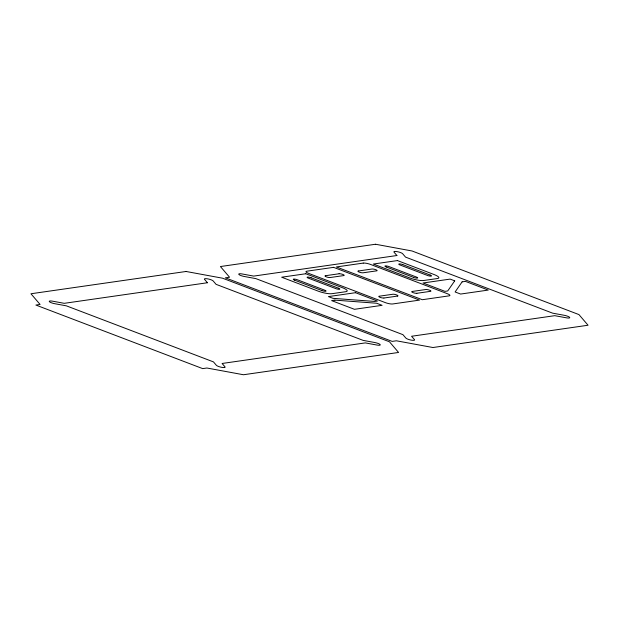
<?xml version="1.0" encoding="UTF-8"?>
<svg xmlns="http://www.w3.org/2000/svg" width="619" height="619" viewBox="0 0 619 619"><rect width="100%" height="100%" fill="white"/><g stroke="black" fill="none" stroke-linecap="round" stroke-linejoin="round"><path stroke-width="0.93" d="M325.416 275.718L339.019 273.768M358.347 270.99L371.949 269.033A2.855 0.627 14.3 0 1 375.865 269.745A2.855 0.627 14.3 0 1 376.7 270.843L363.098 272.793A2.855 0.627 14.3 0 1 359.291 272.128A2.855 0.627 14.3 0 1 358.285 270.998M383.95 298.025L397.545 296.068M416.881 293.29L430.476 291.34A2.855 0.627 14.3 0 0 429.54 290.195A2.855 0.627 14.3 0 0 425.725 289.53L412.13 291.479A2.855 0.627 14.3 0 0 412.966 292.578A2.855 0.627 14.3 0 0 416.819 293.298M402.892 264.638L430.104 275.014M386.333 267.021L413.546 277.389M311.233 277.807L338.454 288.183M294.683 280.19L321.895 290.559M321.996 290.597A2.747 0.596 14.3 0 0 325.687 291.27A2.747 0.596 14.3 0 0 324.642 290.164L297.422 279.796A2.747 0.596 14.3 0 0 293.692 279.076A2.747 0.596 14.3 0 0 294.574 280.152M311.133 277.769A2.747 0.596 14.3 0 0 307.45 277.103A2.747 0.596 14.3 0 0 308.494 278.202L335.715 288.578A2.747 0.596 14.3 0 0 339.436 289.29A2.747 0.596 14.3 0 0 338.554 288.222M383.888 298.033A2.855 0.627 14.3 0 1 380.035 297.313A2.855 0.627 14.3 0 1 379.199 296.215L392.794 294.257A2.855 0.627 14.3 0 1 396.609 294.93A2.855 0.627 14.3 0 1 397.607 296.06M325.362 275.726A2.855 0.627 14.3 0 0 326.36 276.855A2.855 0.627 14.3 0 0 330.175 277.529L343.769 275.579A2.855 0.627 14.3 0 0 342.934 274.48A2.855 0.627 14.3 0 0 339.08 273.753M430.205 275.053A2.747 0.596 14.3 0 1 431.087 276.12A2.747 0.596 14.3 0 1 427.365 275.409L400.145 265.033A2.747 0.596 14.3 0 1 399.1 263.934A2.747 0.596 14.3 0 1 402.783 264.599M386.225 266.982A2.747 0.596 14.3 0 1 385.343 265.907A2.747 0.596 14.3 0 1 389.072 266.627L416.293 276.995A2.747 0.596 14.3 0 1 417.338 278.101A2.747 0.596 14.3 0 1 413.647 277.428M454.717 280.84L447.707 290.961L444.968 291.356L423.032 282.991L450.145 279.099L454.717 280.84M462.122 281.846L455.112 291.967L460.598 294.056L488.267 290.079L465.411 281.366L462.122 281.846M186.064 271.478L30.95 293.762L40.08 304.447L35.871 305.051L202.692 368.622L206.893 368.011L243.468 374.75L398.582 352.459L389.467 341.804L222.546 278.194L186.064 271.478M375.532 244.25L220.418 266.541L229.548 277.219L225.347 277.823L392.16 341.394L396.369 340.79L432.936 347.522L588.05 325.238L578.943 314.584L412.022 250.974L375.532 244.25M207.427 282.744L64.244 303.325L52.607 301.182A4.588 0.998 14.3 0 0 49.365 301.646A4.588 0.998 14.3 0 0 54.766 303.705L66.395 305.848L213.462 361.891L216.364 365.287A4.588 0.998 14.3 0 0 221.764 367.338A4.588 0.998 14.3 0 0 225.007 366.874L222.097 363.477L365.287 342.903L376.917 345.046A4.588 0.998 14.3 0 0 380.159 344.582A4.588 0.998 14.3 0 0 374.766 342.524L363.129 340.38L216.07 284.338L213.16 280.941A4.588 0.998 14.3 0 0 207.767 278.883A4.588 0.998 14.3 0 0 204.525 279.347L207.427 282.744M396.903 255.523L253.713 276.097L242.083 273.954A4.588 0.998 14.3 0 0 238.841 274.418A4.588 0.998 14.3 0 0 244.234 276.476L255.871 278.62L402.93 334.662L405.84 338.059A4.588 0.998 14.3 0 0 411.233 340.117A4.588 0.998 14.3 0 0 414.475 339.653L411.573 336.256L554.756 315.675L566.393 317.818A4.588 0.998 14.3 0 0 569.635 317.354A4.588 0.998 14.3 0 0 564.234 315.295L552.605 313.152L405.538 257.109L402.636 253.713A4.588 0.998 14.3 0 0 397.236 251.662A4.588 0.998 14.3 0 0 393.994 252.126L396.903 255.523M333.602 267.346L306.707 271.215A5.494 1.199 14.3 0 0 308.533 273.35L385.343 302.621A5.494 1.199 14.3 0 0 392.663 303.968L419.55 300.107L333.602 267.346M363.237 263.09L336.341 266.951L422.297 299.712L449.193 295.843A5.494 1.199 14.3 0 0 447.367 293.708L370.549 264.437A5.494 1.199 14.3 0 0 363.237 263.09M305.786 273.745L281.645 277.211L318.205 291.147A10.337 2.252 14.3 0 0 331.97 293.685L345.789 291.696A10.337 2.252 14.3 0 0 342.353 287.673L305.786 273.745M397.437 260.576L373.296 264.042L409.855 277.977A10.337 2.252 14.3 0 0 423.62 280.515L437.44 278.527A10.337 2.252 14.3 0 0 434.004 274.503L397.437 260.576M355.523 292.694L328.403 296.594L332.976 298.335L374.712 301.445L377.458 301.058L355.523 292.694M334.887 300.122L331.598 300.602L354.447 309.307L382.116 305.329L376.631 303.24L334.887 300.122"/></g></svg>
